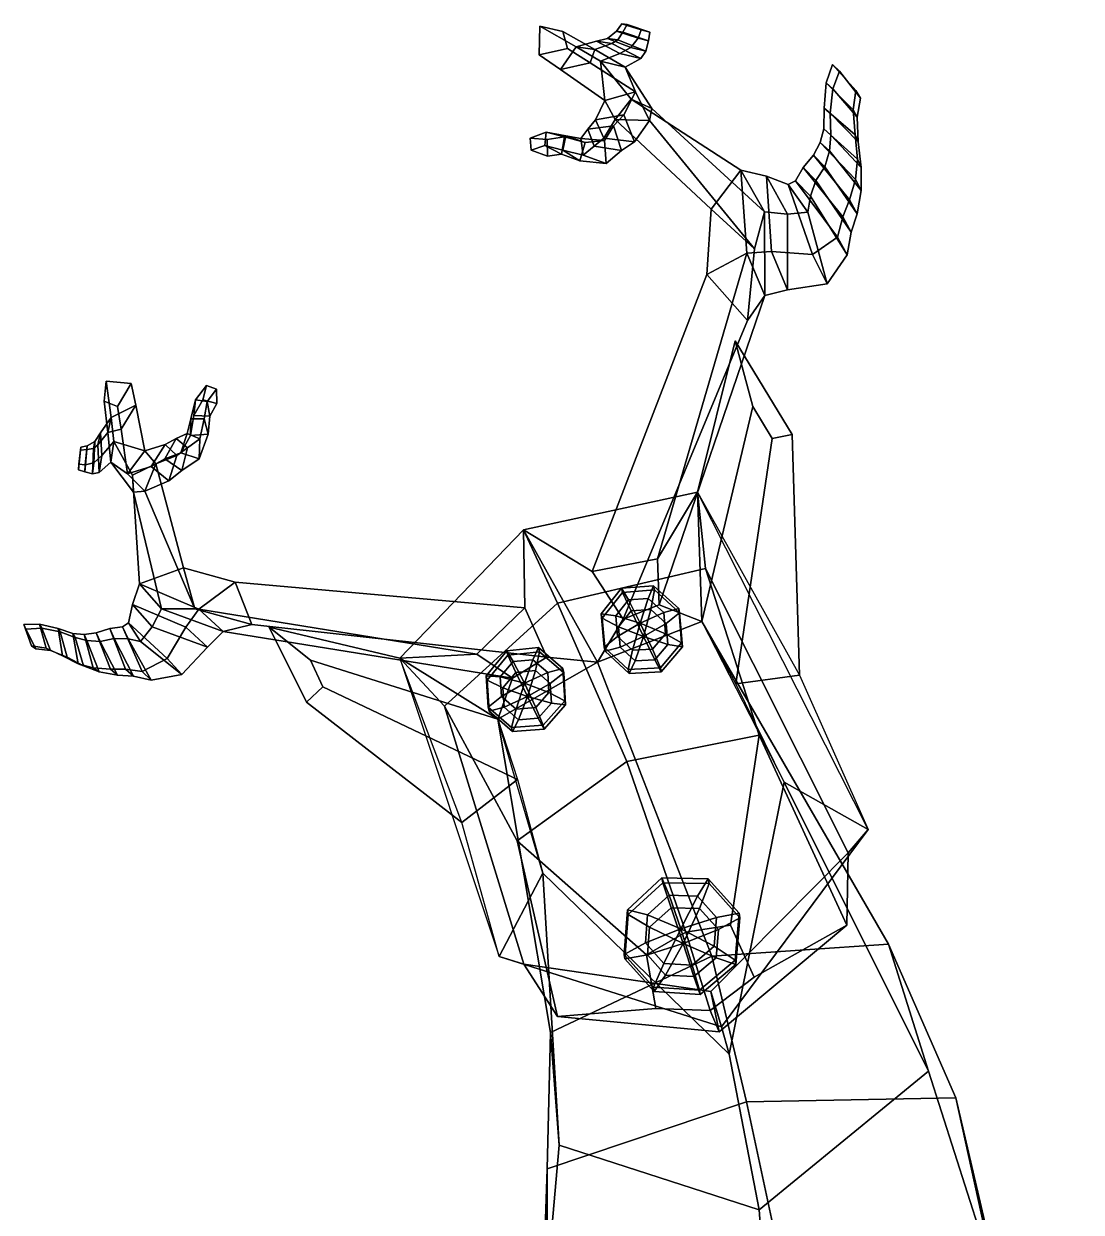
# Model space of a CAD drawing. Extents: x -138 to 84, y -151 to 365.
# Drawn here: x -138.1 to 55.4, y 147.5 to 365 of the extents above; entities that cross this region are included whole.
import ezdxf

# ---------------------------------------------------------------- set-up
doc = ezdxf.new("R2010")
doc.units = 0

msp = doc.modelspace()

# ---------------------------------------------------------------- linework, layer by layer
for points in [[(-43.677269, 364.53476, 189.921265), (-39.453079, 363.567535, 188.595947), (-38.630619, 360.45636, 187.832153), (-43.799561, 359.283447, 189.392532)], [(-37.032749, 360.757965, 192.90889), (-43.677269, 364.53476, 189.921265), (-43.799561, 359.283447, 189.392532), (-39.892303, 356.62616, 191.120209)], [(-37.032749, 360.757965, 192.90889), (-33.609512, 360.261108, 190.594543), (-39.453079, 363.567535, 188.595947), (-43.677269, 364.53476, 189.921265)], [(-33.609512, 360.261108, 190.594543), (-34.454929, 357.855835, 189.098114), (-38.630619, 360.45636, 187.832153), (-39.453079, 363.567535, 188.595947)], [(-27.007647, 360.636414, 189.600494), (-25.715635, 362.37146, 185.291763), (-29.657202, 363.637939, 185.548065), (-31.27627, 362.284515, 189.201965)], [(-31.27627, 362.284515, 189.201965), (-29.657202, 363.637939, 185.548065), (-28.486736, 363.463745, 182.960495), (-29.41518, 362.051666, 186.571991)], [(-25.715635, 362.37146, 185.291763), (-25.121349, 363.880951, 181.447525), (-28.678509, 364.990082, 181.798996), (-29.657202, 363.637939, 185.548065)], [(-29.657202, 363.637939, 185.548065), (-28.678509, 364.990082, 181.798996), (-27.722713, 364.83194, 179.437637), (-28.486736, 363.463745, 182.960495)], [(-29.41518, 362.051666, 186.571991), (-28.486736, 363.463745, 182.960495), (-23.817472, 361.857544, 182.273209), (-24.27651, 359.978912, 186.618103)], [(-23.522728, 363.424438, 178.677521), (-27.722713, 364.83194, 179.437637), (-28.678509, 364.990082, 181.798996), (-25.121349, 363.880951, 181.447525)], [(-28.486736, 363.463745, 182.960495), (-27.722713, 364.83194, 179.437637), (-23.522728, 363.424438, 178.677521), (-23.817472, 361.857544, 182.273209)], [(-23.817472, 361.857544, 182.273209), (-23.522728, 363.424438, 178.677521), (-25.121349, 363.880951, 181.447525), (-25.715635, 362.37146, 185.291763)], [(-32.593262, 358.161011, 194.921829), (-29.042974, 359.561768, 192.013519), (-33.332592, 361.776794, 190.579834), (-37.032749, 360.757965, 192.90889)], [(-37.032749, 360.757965, 192.90889), (-33.332592, 361.776794, 190.579834), (-30.50621, 361.382751, 188.209732), (-33.609512, 360.261108, 190.594543)], [(-33.609512, 360.261108, 190.594543), (-30.50621, 361.382751, 188.209732), (-25.210541, 358.617279, 189.463516), (-28.060537, 357.022278, 192.509476)], [(-29.042974, 359.561768, 192.013519), (-27.007647, 360.636414, 189.600494), (-31.27627, 362.284515, 189.201965), (-33.332592, 361.776794, 190.579834)], [(-33.332592, 361.776794, 190.579834), (-31.27627, 362.284515, 189.201965), (-29.41518, 362.051666, 186.571991), (-30.50621, 361.382751, 188.209732)], [(-30.50621, 361.382751, 188.209732), (-29.41518, 362.051666, 186.571991), (-24.27651, 359.978912, 186.618103), (-25.210541, 358.617279, 189.463516)], [(-24.27651, 359.978912, 186.618103), (-23.817472, 361.857544, 182.273209), (-25.715635, 362.37146, 185.291763), (-27.007647, 360.636414, 189.600494)], [(-39.892303, 356.62616, 191.120209), (-43.799561, 359.283447, 189.392532), (-38.630619, 360.45636, 187.832153), (-34.454929, 357.855835, 189.098114)], [(-31.796001, 350.94754, 194.749527), (-32.593262, 358.161011, 194.921829), (-37.032749, 360.757965, 192.90889), (-39.892303, 356.62616, 191.120209)], [(-26.170574, 352.517639, 191.64238), (-34.454929, 357.855835, 189.098114), (-33.609512, 360.261108, 190.594543), (-28.060537, 357.022278, 192.509476)], [(-28.060537, 357.022278, 192.509476), (-25.210541, 358.617279, 189.463516), (-29.042974, 359.561768, 192.013519), (-32.593262, 358.161011, 194.921829)], [(-25.210541, 358.617279, 189.463516), (-24.27651, 359.978912, 186.618103), (-27.007647, 360.636414, 189.600494), (-29.042974, 359.561768, 192.013519)], [(-31.796001, 350.94754, 194.749527), (-39.892303, 356.62616, 191.120209), (-34.454929, 357.855835, 189.098114), (-26.170574, 352.517639, 191.64238)], [(-26.944538, 351.211517, 197.857147), (-32.593262, 358.161011, 194.921829), (-31.796001, 350.94754, 194.749527), (-29.868637, 347.463989, 196.347855)], [(-26.944538, 351.211517, 197.857147), (-23.196575, 349.489136, 194.466141), (-28.060537, 357.022278, 192.509476), (-32.593262, 358.161011, 194.921829)], [(-23.196575, 349.489136, 194.466141), (-23.58601, 347.2677, 192.859955), (-26.170574, 352.517639, 191.64238), (-28.060537, 357.022278, 192.509476)], [(13.63727, 349.261871, 183.575134), (14.152627, 352.757721, 181.038635), (9.903421, 357.517883, 181.705109), (8.72411, 354.163239, 184.634018)], [(8.72411, 354.163239, 184.634018), (9.903421, 357.517883, 181.705109), (11.147915, 356.334412, 179.142822), (9.931329, 353.06601, 181.72139)], [(14.152627, 352.757721, 181.038635), (14.979355, 351.342987, 178.173157), (11.147915, 356.334412, 179.142822), (9.903421, 357.517883, 181.705109)], [(9.931329, 353.06601, 181.72139), (11.147915, 356.334412, 179.142822), (14.979355, 351.342987, 178.173157), (14.381362, 347.873108, 180.347198)], [(-26.170574, 352.517639, 191.64238), (-28.281334, 348.343292, 189.858429), (-33.469845, 347.376556, 192.716888), (-31.796001, 350.94754, 194.749527)], [(-23.58601, 347.2677, 192.859955), (-26.381578, 343.404633, 190.72403), (-28.281334, 348.343292, 189.858429), (-26.170574, 352.517639, 191.64238)], [(14.00182, 344.66803, 186.474106), (13.63727, 349.261871, 183.575134), (8.72411, 354.163239, 184.634018), (8.374343, 349.557159, 188.083694)], [(8.374343, 349.557159, 188.083694), (8.72411, 354.163239, 184.634018), (9.931329, 353.06601, 181.72139), (9.456735, 348.608246, 184.776703)], [(9.456735, 348.608246, 184.776703), (9.931329, 353.06601, 181.72139), (14.381362, 347.873108, 180.347198), (14.576916, 343.349915, 182.844925)], [(14.381362, 347.873108, 180.347198), (14.979355, 351.342987, 178.173157), (14.152627, 352.757721, 181.038635), (13.63727, 349.261871, 183.575134)], [(-31.796001, 350.94754, 194.749527), (-33.469845, 347.376556, 192.716888), (-31.996048, 344.023712, 193.989609), (-29.868637, 347.463989, 196.347855)], [(-6.879962, 338.184784, 205.777512), (-26.944538, 351.211517, 197.857147), (-29.868637, 347.463989, 196.347855), (-12.352049, 331.039856, 206.576874)], [(-2.593577, 330.566528, 201.153824), (-23.196575, 349.489136, 194.466141), (-26.944538, 351.211517, 197.857147), (-6.879962, 338.184784, 205.777512)], [(-28.281334, 348.343292, 189.858429), (-30.205822, 346.31958, 188.742981), (-34.926231, 345.705536, 191.360703), (-33.469845, 347.376556, 192.716888)], [(-26.381578, 343.404633, 190.72403), (-28.759731, 341.784027, 189.382355), (-30.205822, 346.31958, 188.742981), (-28.281334, 348.343292, 189.858429)], [(-2.593577, 330.566528, 201.153824), (-4.413195, 323.810455, 200.051285), (-23.58601, 347.2677, 192.859955), (-23.196575, 349.489136, 194.466141)], [(14.463466, 340.18103, 189.281067), (14.00182, 344.66803, 186.474106), (8.374343, 349.557159, 188.083694), (8.315987, 345.744446, 190.946732)], [(8.315987, 345.744446, 190.946732), (8.374343, 349.557159, 188.083694), (9.456735, 348.608246, 184.776703), (9.562676, 344.62851, 187.292068)], [(9.562676, 344.62851, 187.292068), (9.456735, 348.608246, 184.776703), (14.576916, 343.349915, 182.844925), (15.139563, 338.663727, 185.263733)], [(14.576916, 343.349915, 182.844925), (14.381362, 347.873108, 180.347198), (13.63727, 349.261871, 183.575134), (14.00182, 344.66803, 186.474106)], [(-30.205822, 346.31958, 188.742981), (-31.858345, 343.621185, 187.532867), (-36.148232, 343.961151, 190.114944), (-34.926231, 345.705536, 191.360703)], [(-33.469845, 347.376556, 192.716888), (-34.926231, 345.705536, 191.360703), (-33.765942, 342.581482, 192.404495), (-31.996048, 344.023712, 193.989609)], [(-29.868637, 347.463989, 196.347855), (-31.996048, 344.023712, 193.989609), (-26.381578, 343.404633, 190.72403), (-23.58601, 347.2677, 192.859955)], [(-28.759731, 341.784027, 189.382355), (-31.550928, 339.413208, 187.622406), (-31.858345, 343.621185, 187.532867), (-30.205822, 346.31958, 188.742981)], [(-4.413195, 323.810455, 200.051285), (-12.352049, 331.039856, 206.576874), (-29.868637, 347.463989, 196.347855), (-23.58601, 347.2677, 192.859955)], [(-39.183434, 344.30423, 184.860016), (-42.352768, 343.780518, 183.470306), (-45.45248, 344.077606, 185.38707), (-42.512836, 345.120667, 187.182465)], [(-42.512836, 345.120667, 187.182465), (-45.45248, 344.077606, 185.38707), (-45.258987, 341.864716, 185.75116), (-42.736965, 342.680359, 187.389328)], [(-42.261597, 340.759216, 183.462143), (-45.258987, 341.864716, 185.75116), (-45.45248, 344.077606, 185.38707), (-42.352768, 343.780518, 183.470306)], [(-38.952446, 344.474304, 188.794479), (-42.512836, 345.120667, 187.182465), (-42.736965, 342.680359, 187.389328), (-39.494232, 341.837433, 188.918213)], [(-35.377445, 343.271729, 186.081161), (-39.183434, 344.30423, 184.860016), (-42.512836, 345.120667, 187.182465), (-38.952446, 344.474304, 188.794479)], [(-39.71352, 341.09259, 184.602386), (-42.261597, 340.759216, 183.462143), (-42.352768, 343.780518, 183.470306), (-39.183434, 344.30423, 184.860016)], [(-36.374714, 339.88147, 185.668045), (-39.71352, 341.09259, 184.602386), (-39.183434, 344.30423, 184.860016), (-35.377445, 343.271729, 186.081161)], [(-36.148232, 343.961151, 190.114944), (-38.952446, 344.474304, 188.794479), (-39.494232, 341.837433, 188.918213), (-35.756409, 340.913727, 190.690582)], [(-31.858345, 343.621185, 187.532867), (-35.377445, 343.271729, 186.081161), (-38.952446, 344.474304, 188.794479), (-36.148232, 343.961151, 190.114944)], [(-34.926231, 345.705536, 191.360703), (-36.148232, 343.961151, 190.114944), (-35.756409, 340.913727, 190.690582), (-33.765942, 342.581482, 192.404495)], [(-31.996048, 344.023712, 193.989609), (-33.765942, 342.581482, 192.404495), (-28.759731, 341.784027, 189.382355), (-26.381578, 343.404633, 190.72403)], [(14.103507, 336.463501, 191.952332), (14.463466, 340.18103, 189.281067), (8.315987, 345.744446, 190.946732), (7.645159, 343.282837, 193.22287)], [(7.645159, 343.282837, 193.22287), (8.315987, 345.744446, 190.946732), (9.562676, 344.62851, 187.292068), (9.306308, 341.710754, 189.267212)], [(9.306308, 341.710754, 189.267212), (9.562676, 344.62851, 187.292068), (15.139563, 338.663727, 185.263733), (15.114601, 334.495941, 187.561462)], [(15.139563, 338.663727, 185.263733), (14.576916, 343.349915, 182.844925), (14.00182, 344.66803, 186.474106), (14.463466, 340.18103, 189.281067)], [(-42.736965, 342.680359, 187.389328), (-45.258987, 341.864716, 185.75116), (-42.261597, 340.759216, 183.462143), (-39.71352, 341.09259, 184.602386)], [(-39.494232, 341.837433, 188.918213), (-42.736965, 342.680359, 187.389328), (-39.71352, 341.09259, 184.602386), (-36.374714, 339.88147, 185.668045)], [(-35.756409, 340.913727, 190.690582), (-39.494232, 341.837433, 188.918213), (-36.374714, 339.88147, 185.668045), (-31.550928, 339.413208, 187.622406)], [(-31.550928, 339.413208, 187.622406), (-36.374714, 339.88147, 185.668045), (-35.377445, 343.271729, 186.081161), (-31.858345, 343.621185, 187.532867)], [(-33.765942, 342.581482, 192.404495), (-35.756409, 340.913727, 190.690582), (-31.550928, 339.413208, 187.622406), (-28.759731, 341.784027, 189.382355)], [(13.002734, 332.743469, 194.961746), (14.103507, 336.463501, 191.952332), (7.645159, 343.282837, 193.22287), (6.388186, 340.919769, 195.721893)], [(6.388186, 340.919769, 195.721893), (7.645159, 343.282837, 193.22287), (9.306308, 341.710754, 189.267212), (8.49929, 338.786713, 191.477188)], [(8.49929, 338.786713, 191.477188), (9.306308, 341.710754, 189.267212), (15.114601, 334.495941, 187.561462), (14.381158, 330.225525, 190.19603)], [(11.77387, 329.639893, 197.641434), (13.002734, 332.743469, 194.961746), (6.388186, 340.919769, 195.721893), (4.484899, 338.664337, 198.464783)], [(4.484899, 338.664337, 198.464783), (6.388186, 340.919769, 195.721893), (8.49929, 338.786713, 191.477188), (6.812714, 336.316162, 193.754868)], [(15.114601, 334.495941, 187.561462), (15.139563, 338.663727, 185.263733), (14.463466, 340.18103, 189.281067), (14.103507, 336.463501, 191.952332)], [(-5.801746, 322.980316, 209.915146), (-6.879962, 338.184784, 205.777512), (-12.352049, 331.039856, 206.576874), (-13.134386, 319.086121, 210.013779)], [(-5.801746, 322.980316, 209.915146), (-1.314071, 323.330109, 207.710236), (-2.222275, 337.09314, 203.97052), (-6.879962, 338.184784, 205.777512)], [(-6.879962, 338.184784, 205.777512), (-2.222275, 337.09314, 203.97052), (1.617535, 330.13382, 199.81601), (-2.593577, 330.566528, 201.153824)], [(10.80043, 325.961365, 200.615906), (11.77387, 329.639893, 197.641434), (4.484899, 338.664337, 198.464783), (3.119257, 336.25, 201.152145)], [(3.119257, 336.25, 201.152145), (4.484899, 338.664337, 198.464783), (6.812714, 336.316162, 193.754868), (5.821552, 333.428833, 196.021606)], [(6.812714, 336.316162, 193.754868), (8.49929, 338.786713, 191.477188), (14.381158, 330.225525, 190.19603), (13.281681, 326.856384, 192.354401)], [(-1.314071, 323.330109, 207.710236), (6.225173, 322.731934, 204.845932), (1.749665, 335.563843, 202.753738), (-2.222275, 337.09314, 203.97052)], [(-2.222275, 337.09314, 203.97052), (1.749665, 335.563843, 202.753738), (5.374367, 330.480164, 198.105896), (1.617535, 330.13382, 199.81601)], [(6.225173, 322.731934, 204.845932), (10.80043, 325.961365, 200.615906), (3.119257, 336.25, 201.152145), (1.749665, 335.563843, 202.753738)], [(1.749665, 335.563843, 202.753738), (3.119257, 336.25, 201.152145), (5.821552, 333.428833, 196.021606), (5.374367, 330.480164, 198.105896)], [(5.821552, 333.428833, 196.021606), (6.812714, 336.316162, 193.754868), (13.281681, 326.856384, 192.354401), (12.583162, 322.68158, 194.824356)], [(14.381158, 330.225525, 190.19603), (15.114601, 334.495941, 187.561462), (14.103507, 336.463501, 191.952332), (13.002734, 332.743469, 194.961746)], [(5.374367, 330.480164, 198.105896), (5.821552, 333.428833, 196.021606), (12.583162, 322.68158, 194.824356), (8.90553, 317.406342, 199.279968)], [(-13.134386, 319.086121, 210.013779), (-12.352049, 331.039856, 206.576874), (-4.413195, 323.810455, 200.051285), (-5.665462, 310.66571, 202.209747)], [(13.281681, 326.856384, 192.354401), (14.381158, 330.225525, 190.19603), (13.002734, 332.743469, 194.961746), (11.77387, 329.639893, 197.641434)], [(-2.515645, 315.253662, 204.02623), (-5.665462, 310.66571, 202.209747), (-4.413195, 323.810455, 200.051285), (-2.593577, 330.566528, 201.153824)], [(-2.593577, 330.566528, 201.153824), (1.617535, 330.13382, 199.81601), (1.651019, 316.275085, 202.408569), (-2.515645, 315.253662, 204.02623)], [(1.617535, 330.13382, 199.81601), (5.374367, 330.480164, 198.105896), (8.90553, 317.406342, 199.279968), (1.651019, 316.275085, 202.408569)], [(12.583162, 322.68158, 194.824356), (13.281681, 326.856384, 192.354401), (11.77387, 329.639893, 197.641434), (10.80043, 325.961365, 200.615906)], [(8.90553, 317.406342, 199.279968), (12.583162, 322.68158, 194.824356), (10.80043, 325.961365, 200.615906), (6.225173, 322.731934, 204.845932)], [(-34.116066, 264.76239, 218.683929), (-22.178825, 267.054382, 218.523697), (-5.801746, 322.980316, 209.915146), (-13.134386, 319.086121, 210.013779)], [(-22.178825, 267.054382, 218.523697), (-21.842419, 258.664276, 209.890015), (-2.515645, 315.253662, 204.02623), (-5.801746, 322.980316, 209.915146)], [(-2.515645, 315.253662, 204.02623), (1.651019, 316.275085, 202.408569), (-1.314071, 323.330109, 207.710236), (-5.801746, 322.980316, 209.915146)], [(1.651019, 316.275085, 202.408569), (8.90553, 317.406342, 199.279968), (6.225173, 322.731934, 204.845932), (-1.314071, 323.330109, 207.710236)], [(-34.116066, 264.76239, 218.683929), (-13.134386, 319.086121, 210.013779), (-5.665462, 310.66571, 202.209747), (-28.440056, 256.021576, 206.80426)], [(-21.842419, 258.664276, 209.890015), (-28.440056, 256.021576, 206.80426), (-5.665462, 310.66571, 202.209747), (-2.515645, 315.253662, 204.02623)], [(-4.692353, 294.936401, 209.122589), (-14.047256, 255.572922, 206.80957), (-14.841399, 279.275391, 229.782669), (-7.926212, 306.977966, 216.238525)], [(2.481241, 289.811829, 213.087158), (-7.926212, 306.977966, 216.238525), (-14.841399, 279.275391, 229.782669), (3.817433, 245.749481, 224.534546)], [(-7.926212, 306.977966, 216.238525), (2.481241, 289.811829, 213.087158), (-1.15067, 289.069305, 208.084213), (-4.692353, 294.936401, 209.122589)], [(-123.009964, 299.554413, 182.355652), (-118.481079, 299.15567, 182.498764), (-120.991753, 294.907867, 180.39447), (-123.393089, 295.886139, 180.825928)], [(-122.154457, 292.928864, 185.203918), (-123.009964, 299.554413, 182.355652), (-123.393089, 295.886139, 180.825928), (-122.717339, 290.163757, 182.723541)], [(-122.154457, 292.928864, 185.203918), (-117.618195, 295.154816, 184.184525), (-118.481079, 299.15567, 182.498764), (-123.009964, 299.554413, 182.355652)], [(-117.618195, 295.154816, 184.184525), (-120.322594, 290.78067, 181.614014), (-120.991753, 294.907867, 180.39447), (-118.481079, 299.15567, 182.498764)], [(-107.007851, 293.27121, 179.355576), (-106.704674, 296.134735, 181.830841), (-104.665756, 298.764038, 180.424057), (-105.32782, 296.131989, 178.304916)], [(-106.704674, 296.134735, 181.830841), (-104.570969, 295.860107, 182.310272), (-102.868431, 298.130737, 180.995819), (-104.665756, 298.764038, 180.424057)], [(-102.795677, 295.458618, 178.600067), (-105.32782, 296.131989, 178.304916), (-104.665756, 298.764038, 180.424057), (-102.868431, 298.130737, 180.995819)], [(-104.570969, 295.860107, 182.310272), (-104.090637, 293.14505, 179.478439), (-102.795677, 295.458618, 178.600067), (-102.868431, 298.130737, 180.995819)], [(-122.717339, 290.163757, 182.723541), (-123.393089, 295.886139, 180.825928), (-120.991753, 294.907867, 180.39447), (-120.322594, 290.78067, 181.614014)], [(-107.637299, 289.598511, 180.359421), (-107.539154, 292.684784, 183.190475), (-106.704674, 296.134735, 181.830841), (-107.007851, 293.27121, 179.355576)], [(-107.539154, 292.684784, 183.190475), (-105.134163, 292.655548, 183.633652), (-104.570969, 295.860107, 182.310272), (-106.704674, 296.134735, 181.830841)], [(-104.090637, 293.14505, 179.478439), (-107.007851, 293.27121, 179.355576), (-105.32782, 296.131989, 178.304916), (-102.795677, 295.458618, 178.600067)], [(-105.134163, 292.655548, 183.633652), (-104.401749, 289.845215, 180.381439), (-104.090637, 293.14505, 179.478439), (-104.570969, 295.860107, 182.310272)], [(-115.971535, 286.8461, 187.759811), (-117.618195, 295.154816, 184.184525), (-122.154457, 292.928864, 185.203918), (-121.651779, 288.508942, 187.141693)], [(-115.971535, 286.8461, 187.759811), (-119.14061, 282.589935, 184.102448), (-120.322594, 290.78067, 181.614014), (-117.618195, 295.154816, 184.184525)], [(-1.15067, 289.069305, 208.084213), (-7.798666, 244.166031, 205.169525), (-14.047256, 255.572922, 206.80957), (-4.692353, 294.936401, 209.122589)], [(-122.154457, 292.928864, 185.203918), (-122.717339, 290.163757, 182.723541), (-124.54541, 287.897217, 180.007645), (-124.064148, 290.099945, 182.500809)], [(-121.651779, 288.508942, 187.141693), (-122.154457, 292.928864, 185.203918), (-124.064148, 290.099945, 182.500809), (-123.846642, 285.961365, 183.846893)], [(-109.374046, 286.443542, 181.476074), (-108.23056, 289.980072, 184.317474), (-107.539154, 292.684784, 183.190475), (-107.637299, 289.598511, 180.359421)], [(-108.23056, 289.980072, 184.317474), (-105.877876, 288.996674, 185.172287), (-105.134163, 292.655548, 183.633652), (-107.539154, 292.684784, 183.190475)], [(-104.401749, 289.845215, 180.381439), (-107.637299, 289.598511, 180.359421), (-107.007851, 293.27121, 179.355576), (-104.090637, 293.14505, 179.478439)], [(-105.877876, 288.996674, 185.172287), (-106.030533, 285.339539, 181.976669), (-104.401749, 289.845215, 180.381439), (-105.134163, 292.655548, 183.633652)], [(-124.064148, 290.099945, 182.500809), (-124.54541, 287.897217, 180.007645), (-125.3619, 287.234344, 178.237183), (-125.089005, 288.544525, 180.927841)], [(-123.846642, 285.961365, 183.846893), (-124.064148, 290.099945, 182.500809), (-125.089005, 288.544525, 180.927841), (-125.288292, 284.636078, 181.197449)], [(-122.717339, 290.163757, 182.723541), (-122.162941, 284.738617, 184.565582), (-124.302765, 282.868866, 181.175278), (-124.54541, 287.897217, 180.007645)], [(-119.14061, 282.589935, 184.102448), (-122.162941, 284.738617, 184.565582), (-122.717339, 290.163757, 182.723541), (-120.322594, 290.78067, 181.614014)], [(-112.320381, 285.374207, 182.250641), (-110.228745, 289.089722, 185.258362), (-108.23056, 289.980072, 184.317474), (-109.374046, 286.443542, 181.476074)], [(-110.228745, 289.089722, 185.258362), (-108.145317, 287.396362, 186.527618), (-105.877876, 288.996674, 185.172287), (-108.23056, 289.980072, 184.317474)], [(-106.030533, 285.339539, 181.976669), (-109.374046, 286.443542, 181.476074), (-107.637299, 289.598511, 180.359421), (-104.401749, 289.845215, 180.381439)], [(2.481241, 289.811829, 213.087158), (3.817433, 245.749481, 224.534546), (-7.798666, 244.166031, 205.169525), (-1.15067, 289.069305, 208.084213)], [(-128.078415, 283.325623, 169.896011), (-128.044037, 284.398224, 172.670151), (-127.685585, 287.516479, 173.141098), (-127.729805, 286.97052, 170.77597)], [(-126.869133, 284.26062, 176.666443), (-126.501846, 287.747375, 177.056091), (-127.685585, 287.516479, 173.141098), (-128.044037, 284.398224, 172.670151)], [(-126.501846, 287.747375, 177.056091), (-126.589554, 287.039276, 174.454102), (-127.729805, 286.97052, 170.77597), (-127.685585, 287.516479, 173.141098)], [(-125.3619, 287.234344, 178.237183), (-125.558487, 282.586487, 178.152954), (-126.949707, 282.951508, 173.632584), (-126.589554, 287.039276, 174.454102)], [(-125.288292, 284.636078, 181.197449), (-125.089005, 288.544525, 180.927841), (-126.501846, 287.747375, 177.056091), (-126.869133, 284.26062, 176.666443)], [(-125.089005, 288.544525, 180.927841), (-125.3619, 287.234344, 178.237183), (-126.589554, 287.039276, 174.454102), (-126.501846, 287.747375, 177.056091)], [(-124.54541, 287.897217, 180.007645), (-124.302765, 282.868866, 181.175278), (-125.558487, 282.586487, 178.152954), (-125.3619, 287.234344, 178.237183)], [(-122.162941, 284.738617, 184.565582), (-121.651779, 288.508942, 187.141693), (-123.846642, 285.961365, 183.846893), (-124.302765, 282.868866, 181.175278)], [(-118.220619, 282.347534, 190.41127), (-121.651779, 288.508942, 187.141693), (-122.162941, 284.738617, 184.565582), (-118.045586, 279.26889, 187.002838)], [(-118.220619, 282.347534, 190.41127), (-113.939621, 284.446686, 189.574203), (-115.971535, 286.8461, 187.759811), (-121.651779, 288.508942, 187.141693)], [(-119.14061, 282.589935, 184.102448), (-115.971535, 286.8461, 187.759811), (-112.25444, 287.957428, 186.294235), (-114.800354, 283.940399, 182.979462)], [(-115.971535, 286.8461, 187.759811), (-113.939621, 284.446686, 189.574203), (-110.127998, 285.952454, 187.795532), (-112.25444, 287.957428, 186.294235)], [(-114.800354, 283.940399, 182.979462), (-112.25444, 287.957428, 186.294235), (-110.228745, 289.089722, 185.258362), (-112.320381, 285.374207, 182.250641)], [(-112.25444, 287.957428, 186.294235), (-110.127998, 285.952454, 187.795532), (-108.145317, 287.396362, 186.527618), (-110.228745, 289.089722, 185.258362)], [(-110.127998, 285.952454, 187.795532), (-111.58461, 281.344116, 184.225143), (-109.214531, 283.219147, 183.253082), (-108.145317, 287.396362, 186.527618)], [(-108.145317, 287.396362, 186.527618), (-109.214531, 283.219147, 183.253082), (-106.030533, 285.339539, 181.976669), (-105.877876, 288.996674, 185.172287)], [(-126.589554, 287.039276, 174.454102), (-126.949707, 282.951508, 173.632584), (-128.078415, 283.325623, 169.896011), (-127.729805, 286.97052, 170.77597)], [(-124.302765, 282.868866, 181.175278), (-123.846642, 285.961365, 183.846893), (-125.288292, 284.636078, 181.197449), (-125.558487, 282.586487, 178.152954)], [(-113.939621, 284.446686, 189.574203), (-115.987137, 279.41449, 185.701538), (-111.58461, 281.344116, 184.225143), (-110.127998, 285.952454, 187.795532)], [(-111.58461, 281.344116, 184.225143), (-114.800354, 283.940399, 182.979462), (-112.320381, 285.374207, 182.250641), (-109.214531, 283.219147, 183.253082)], [(-109.214531, 283.219147, 183.253082), (-112.320381, 285.374207, 182.250641), (-109.374046, 286.443542, 181.476074), (-106.030533, 285.339539, 181.976669)], [(-126.949707, 282.951508, 173.632584), (-126.869133, 284.26062, 176.666443), (-128.044037, 284.398224, 172.670151), (-128.078415, 283.325623, 169.896011)], [(-125.558487, 282.586487, 178.152954), (-125.288292, 284.636078, 181.197449), (-126.869133, 284.26062, 176.666443), (-126.949707, 282.951508, 173.632584)], [(-118.045586, 279.26889, 187.002838), (-122.162941, 284.738617, 184.565582), (-119.14061, 282.589935, 184.102448), (-115.987137, 279.41449, 185.701538)], [(-115.987137, 279.41449, 185.701538), (-119.14061, 282.589935, 184.102448), (-114.800354, 283.940399, 182.979462), (-111.58461, 281.344116, 184.225143)], [(-116.924934, 262.48111, 198.254578), (-108.891937, 265.40152, 200.124344), (-113.939621, 284.446686, 189.574203), (-118.220619, 282.347534, 190.41127)], [(-106.818726, 257.88623, 193.890488), (-115.987137, 279.41449, 185.701538), (-113.939621, 284.446686, 189.574203), (-108.891937, 265.40152, 200.124344)], [(-112.910095, 257.926147, 194.22142), (-116.924934, 262.48111, 198.254578), (-118.220619, 282.347534, 190.41127), (-118.045586, 279.26889, 187.002838)], [(-112.910095, 257.926147, 194.22142), (-118.045586, 279.26889, 187.002838), (-115.987137, 279.41449, 185.701538), (-106.818726, 257.88623, 193.890488)], [(-22.178825, 267.054382, 218.523697), (-34.116066, 264.76239, 218.683929), (-46.644699, 272.361603, 230.165192), (-14.841399, 279.275391, 229.782669)], [(-14.841399, 279.275391, 229.782669), (-46.644699, 272.361603, 230.165192), (-40.428883, 258.910461, 251.536072), (-13.343369, 265.283356, 251.465546)], [(-21.842419, 258.664276, 209.890015), (-22.178825, 267.054382, 218.523697), (-14.841399, 279.275391, 229.782669), (-14.047256, 255.572922, 206.80957)], [(-14.841399, 279.275391, 229.782669), (-13.343369, 265.283356, 251.465546), (12.761751, 213.258102, 244.191986), (16.412306, 217.487885, 221.016708)], [(-55.186428, 249.590515, 217.166748), (-69.329529, 248.868149, 227.297501), (-46.644699, 272.361603, 230.165192), (-46.427155, 258.098053, 218.154755)], [(-69.329529, 248.868149, 227.297501), (-61.126526, 240.083557, 249.513519), (-40.428883, 258.910461, 251.536072), (-46.644699, 272.361603, 230.165192)], [(-28.440056, 256.021576, 206.80426), (-33.105865, 248.130142, 198.675064), (-46.644699, 272.361603, 230.165192), (-34.116066, 264.76239, 218.683929)], [(-42.408726, 249.026489, 206.288498), (-46.427155, 258.098053, 218.154755), (-46.644699, 272.361603, 230.165192), (-33.105865, 248.130142, 198.675064)], [(-106.067101, 257.854736, 203.778275), (-99.441978, 262.801819, 204.690308), (-108.891937, 265.40152, 200.124344), (-116.924934, 262.48111, 198.254578)], [(-99.441978, 262.801819, 204.690308), (-96.37957, 255.0448, 197.242783), (-106.818726, 257.88623, 193.890488), (-108.891937, 265.40152, 200.124344)], [(-40.428883, 258.910461, 251.536072), (-27.731638, 229.952408, 276.067261), (-3.547276, 234.789261, 275.869507), (-13.343369, 265.283356, 251.465546)], [(12.470236, 200.002853, 275.655365), (12.761751, 213.258102, 244.191986), (-13.343369, 265.283356, 251.465546), (-3.547276, 234.789261, 275.869507)], [(-106.067101, 257.854736, 203.778275), (-116.924934, 262.48111, 198.254578), (-118.198174, 258.704315, 196.306458), (-108.488083, 254.566803, 201.304108)], [(-116.924934, 262.48111, 198.254578), (-112.910095, 257.926147, 194.22142), (-114.636024, 254.620773, 192.700043), (-118.198174, 258.704315, 196.306458)], [(-106.067101, 257.854736, 203.778275), (-55.186428, 249.590515, 217.166748), (-46.427155, 258.098053, 218.154755), (-99.441978, 262.801819, 204.690308)], [(-46.427155, 258.098053, 218.154755), (-42.408726, 249.026489, 206.288498), (-96.37957, 255.0448, 197.242783), (-99.441978, 262.801819, 204.690308)], [(-32.262196, 256.199707, 264.065369), (-28.541645, 260.882904, 264.623322), (-28.733654, 261.667877, 259.809082), (-32.44907, 256.976105, 259.249481)], [(-29.787527, 256.645538, 255.10791), (-32.44907, 256.976105, 259.249481), (-28.733654, 261.667877, 259.809082), (-27.47654, 259.53595, 255.448715)], [(-22.669422, 261.355865, 264.472046), (-22.856293, 262.132233, 259.656189), (-28.733654, 261.667877, 259.809082), (-28.541645, 260.882904, 264.623322)], [(-23.842936, 259.795105, 255.352966), (-27.47654, 259.53595, 255.448715), (-28.733654, 261.667877, 259.809082), (-22.856293, 262.132233, 259.656189)], [(-23.365948, 257.783234, 267.965118), (-22.669422, 261.355865, 264.472046), (-28.541645, 260.882904, 264.623322), (-26.991354, 257.510101, 268.058228)], [(-18.268396, 257.956238, 258.877991), (-21.018753, 257.217407, 254.875946), (-23.842936, 259.795105, 255.352966), (-22.856293, 262.132233, 259.656189)], [(-20.561287, 255.239349, 267.494324), (-18.093662, 257.200684, 263.697754), (-22.669422, 261.355865, 264.472046), (-23.365948, 257.783234, 267.965118)], [(-18.093662, 257.200684, 263.697754), (-18.268396, 257.956238, 258.877991), (-22.856293, 262.132233, 259.656189), (-22.669422, 261.355865, 264.472046)], [(-40.428883, 258.910461, 251.536072), (-61.126526, 240.083557, 249.513519), (-47.854179, 215.458176, 274.621002), (-27.731638, 229.952408, 276.067261)], [(-29.310539, 254.633636, 267.720062), (-26.991354, 257.510101, 268.058228), (-28.541645, 260.882904, 264.623322), (-32.262196, 256.199707, 264.065369)], [(-25.294186, 255.266464, 253.220367), (-29.787527, 256.645538, 255.10791), (-27.47654, 259.53595, 255.448715)], [(-25.294186, 255.266464, 253.220367), (-27.47654, 259.53595, 255.448715), (-23.842936, 259.795105, 255.352966)], [(-21.018753, 257.217407, 254.875946), (-25.294186, 255.266464, 253.220367), (-23.842936, 259.795105, 255.352966)], [(-108.488083, 254.566803, 201.304108), (-118.198174, 258.704315, 196.306458), (-118.927414, 255.366867, 195.034668), (-111.862015, 248.785889, 198.111237)], [(-118.198174, 258.704315, 196.306458), (-114.636024, 254.620773, 192.700043), (-116.740417, 251.923874, 190.769455), (-118.927414, 255.366867, 195.034668)], [(-112.910095, 257.926147, 194.22142), (-101.604103, 253.732483, 198.467667), (-104.512909, 250.888809, 196.545029), (-114.636024, 254.620773, 192.700043)], [(-101.604103, 253.732483, 198.467667), (-112.910095, 257.926147, 194.22142), (-106.818726, 257.88623, 193.890488), (-96.37957, 255.0448, 197.242783)], [(-101.604103, 253.732483, 198.467667), (-106.067101, 257.854736, 203.778275), (-108.488083, 254.566803, 201.304108), (-104.512909, 250.888809, 196.545029)], [(-55.186428, 249.590515, 217.166748), (-106.067101, 257.854736, 203.778275), (-101.604103, 253.732483, 198.467667), (-48.682209, 245.23732, 208.901001)], [(-21.842419, 258.664276, 209.890015), (-14.047256, 255.572922, 206.80957), (-33.105865, 248.130142, 198.675064), (-28.440056, 256.021576, 206.80426)], [(-31.754515, 250.131592, 263.159973), (-32.262196, 256.199707, 264.065369), (-32.44907, 256.976105, 259.249481), (-31.929247, 250.887161, 258.340179)], [(-31.929247, 250.887161, 258.340179), (-32.44907, 256.976105, 259.249481), (-29.787527, 256.645538, 255.10791), (-29.461622, 252.848511, 254.543594)], [(-24.728725, 252.821396, 268.817566), (-26.991354, 257.510101, 268.058228), (-29.310539, 254.633636, 267.720062)], [(-24.728725, 252.821396, 268.817566), (-23.365948, 257.783234, 267.965118), (-26.991354, 257.510101, 268.058228)], [(-20.698235, 253.344238, 254.310608), (-25.294186, 255.266464, 253.220367), (-21.018753, 257.217407, 254.875946)], [(-24.728725, 252.821396, 268.817566), (-20.561287, 255.239349, 267.494324), (-23.365948, 257.783234, 267.965118)], [(-17.762379, 251.668106, 257.965942), (-20.698235, 253.344238, 254.310608), (-21.018753, 257.217407, 254.875946), (-18.268396, 257.956238, 258.877991)], [(-17.599403, 250.933655, 262.789429), (-18.093662, 257.200684, 263.697754), (-20.561287, 255.239349, 267.494324), (-20.259909, 251.400162, 266.93512)], [(-17.599403, 250.933655, 262.789429), (-17.762379, 251.668106, 257.965942), (-18.268396, 257.956238, 258.877991), (-18.093662, 257.200684, 263.697754)], [(-134.007797, 250.686005, 174.046173), (-135.218582, 255.122467, 174.790359), (-138.117218, 255.023911, 171.458633), (-136.687683, 251.130554, 171.131958)], [(-135.218582, 255.122467, 174.790359), (-134.842514, 254.359848, 171.993317), (-137.714218, 254.197617, 169.017822), (-138.117218, 255.023911, 171.458633)], [(-136.687683, 251.130554, 171.131958), (-138.117218, 255.023911, 171.458633), (-137.714218, 254.197617, 169.017822), (-135.929947, 250.608749, 168.437439)], [(-131.001846, 249.304794, 177.38356), (-131.822235, 254.292328, 178.723831), (-135.218582, 255.122467, 174.790359), (-134.007797, 250.686005, 174.046173)], [(-131.822235, 254.292328, 178.723831), (-131.481247, 253.672897, 175.524185), (-134.842514, 254.359848, 171.993317), (-135.218582, 255.122467, 174.790359)], [(-116.467926, 246.451355, 193.390167), (-120.035683, 254.591537, 193.308899), (-122.370476, 254.275055, 190.334503), (-119.502991, 246.842255, 190.049896)], [(-120.035683, 254.591537, 193.308899), (-119.036201, 252.428223, 188.3974), (-121.555984, 252.49118, 185.816757), (-122.370476, 254.275055, 190.334503)], [(-111.862015, 248.785889, 198.111237), (-118.927414, 255.366867, 195.034668), (-120.035683, 254.591537, 193.308899), (-116.467926, 246.451355, 193.390167)], [(-118.927414, 255.366867, 195.034668), (-116.740417, 251.923874, 190.769455), (-119.036201, 252.428223, 188.3974), (-120.035683, 254.591537, 193.308899)], [(-114.636024, 254.620773, 192.700043), (-104.512909, 250.888809, 196.545029), (-109.17215, 245.882446, 192.965164), (-116.740417, 251.923874, 190.769455)], [(-104.512909, 250.888809, 196.545029), (-108.488083, 254.566803, 201.304108), (-111.862015, 248.785889, 198.111237), (-109.17215, 245.882446, 192.965164)], [(-48.682209, 245.23732, 208.901001), (-101.604103, 253.732483, 198.467667), (-96.37957, 255.0448, 197.242783), (-42.408726, 249.026489, 206.288498)], [(-93.213882, 254.539886, 211.543686), (-85.623383, 248.482758, 205.223633), (-83.385345, 243.627136, 204.404663), (-86.367729, 240.79808, 209.124802)], [(-85.623383, 248.482758, 205.223633), (-93.213882, 254.539886, 211.543686), (-69.329529, 248.868149, 227.297501), (-51.346714, 237.704071, 205.546844)], [(-86.367729, 240.79808, 209.124802), (-57.982231, 218.779907, 222.792343), (-69.329529, 248.868149, 227.297501), (-93.213882, 254.539886, 211.543686)], [(20.117697, 196.508926, 163.887314), (-12.192731, 194.358765, 159.572784), (-33.105865, 248.130142, 198.675064), (-14.047256, 255.572922, 206.80957)], [(-29.004156, 250.870392, 267.161987), (-29.310539, 254.633636, 267.720062), (-32.262196, 256.199707, 264.065369), (-31.754515, 250.131592, 263.159973)], [(-29.461622, 252.848511, 254.543594), (-29.787527, 256.645538, 255.10791), (-25.294186, 255.266464, 253.220367)], [(-26.693146, 250.315628, 254.085403), (-29.461622, 252.848511, 254.543594), (-25.294186, 255.266464, 253.220367)], [(-24.728725, 252.821396, 268.817566), (-29.310539, 254.633636, 267.720062), (-29.004156, 250.870392, 267.161987)], [(-23.064922, 250.498688, 253.988632), (-26.693146, 250.315628, 254.085403), (-25.294186, 255.266464, 253.220367)], [(-23.064922, 250.498688, 253.988632), (-25.294186, 255.266464, 253.220367), (-20.698235, 253.344238, 254.310608)], [(-20.259909, 251.400162, 266.93512), (-20.561287, 255.239349, 267.494324), (-24.728725, 252.821396, 268.817566)], [(20.117697, 196.508926, 163.887314), (-14.047256, 255.572922, 206.80957), (1.058593, 226.194122, 202.863388), (27.452393, 173.271896, 178.951355)], [(-134.842514, 254.359848, 171.993317), (-133.211761, 250.251801, 170.992126), (-135.929947, 250.608749, 168.437439), (-137.714218, 254.197617, 169.017822)], [(-131.481247, 253.672897, 175.524185), (-130.159409, 249.030228, 173.929932), (-133.211761, 250.251801, 170.992126), (-134.842514, 254.359848, 171.993317)], [(-128.135361, 247.826538, 180.601761), (-129.128235, 253.384521, 181.965164), (-131.822235, 254.292328, 178.723831), (-131.001846, 249.304794, 177.38356)], [(-129.128235, 253.384521, 181.965164), (-128.737671, 252.628967, 178.428879), (-131.481247, 253.672897, 175.524185), (-131.822235, 254.292328, 178.723831)], [(-128.737671, 252.628967, 178.428879), (-127.194542, 247.451248, 176.775696), (-130.159409, 249.030228, 173.929932), (-131.481247, 253.672897, 175.524185)], [(-125.394142, 247.092087, 183.637634), (-127.095627, 253.225388, 184.508682), (-129.128235, 253.384521, 181.965164), (-128.135361, 247.826538, 180.601761)], [(-127.095627, 253.225388, 184.508682), (-126.567108, 252.081924, 180.699356), (-128.737671, 252.628967, 178.428879), (-129.128235, 253.384521, 181.965164)], [(-126.567108, 252.081924, 180.699356), (-124.298149, 246.38121, 179.466522), (-127.194542, 247.451248, 176.775696), (-128.737671, 252.628967, 178.428879)], [(-122.271294, 246.850647, 187.037048), (-124.850563, 253.504379, 187.290237), (-127.095627, 253.225388, 184.508682), (-125.394142, 247.092087, 183.637634)], [(-124.850563, 253.504379, 187.290237), (-124.121407, 251.912872, 183.226364), (-126.567108, 252.081924, 180.699356), (-127.095627, 253.225388, 184.508682)], [(-119.502991, 246.842255, 190.049896), (-122.370476, 254.275055, 190.334503), (-124.850563, 253.504379, 187.290237), (-122.271294, 246.850647, 187.037048)], [(-122.370476, 254.275055, 190.334503), (-121.555984, 252.49118, 185.816757), (-124.121407, 251.912872, 183.226364), (-124.850563, 253.504379, 187.290237)], [(-121.555984, 252.49118, 185.816757), (-118.050682, 245.588211, 185.034561), (-120.964844, 245.742233, 182.524536), (-124.121407, 251.912872, 183.226364)], [(-119.036201, 252.428223, 188.3974), (-114.793976, 244.867874, 187.89946), (-118.050682, 245.588211, 185.034561), (-121.555984, 252.49118, 185.816757)], [(-116.740417, 251.923874, 190.769455), (-109.17215, 245.882446, 192.965164), (-114.793976, 244.867874, 187.89946), (-119.036201, 252.428223, 188.3974)], [(-27.486893, 246.828766, 257.611237), (-31.929247, 250.887161, 258.340179), (-29.461622, 252.848511, 254.543594), (-26.693146, 250.315628, 254.085403)], [(-26.254822, 248.371582, 266.70993), (-24.728725, 252.821396, 268.817566), (-29.004156, 250.870392, 267.161987)], [(-22.634418, 248.568787, 266.615692), (-24.728725, 252.821396, 268.817566), (-26.254822, 248.371582, 266.70993)], [(-22.634418, 248.568787, 266.615692), (-20.259909, 251.400162, 266.93512), (-24.728725, 252.821396, 268.817566)], [(-21.623331, 247.093964, 257.455566), (-23.064922, 250.498688, 253.988632), (-20.698235, 253.344238, 254.310608), (-17.762379, 251.668106, 257.965942)], [(-133.211761, 250.251801, 170.992126), (-134.007797, 250.686005, 174.046173), (-136.687683, 251.130554, 171.131958), (-135.929947, 250.608749, 168.437439)], [(-130.159409, 249.030228, 173.929932), (-131.001846, 249.304794, 177.38356), (-134.007797, 250.686005, 174.046173), (-133.211761, 250.251801, 170.992126)], [(-124.121407, 251.912872, 183.226364), (-120.964844, 245.742233, 182.524536), (-124.298149, 246.38121, 179.466522), (-126.567108, 252.081924, 180.699356)], [(-53.338383, 244.871277, 263.171844), (-49.555607, 249.412231, 263.705231), (-49.747616, 250.197205, 258.890991), (-53.525253, 245.647675, 258.355988)], [(-50.92041, 245.448837, 254.236771), (-53.525253, 245.647675, 258.355988), (-49.747616, 250.197205, 258.890991), (-48.571499, 248.25087, 254.562576)], [(-43.745609, 250.02739, 263.578522), (-43.93248, 250.803802, 258.762695), (-49.747616, 250.197205, 258.890991), (-49.555607, 249.412231, 263.705231)], [(-44.975815, 248.598389, 254.481842), (-48.571499, 248.25087, 254.562576), (-49.747616, 250.197205, 258.890991), (-43.93248, 250.803802, 258.762695)], [(-39.491596, 246.973846, 258.04248), (-42.241951, 246.235062, 254.040466), (-44.975815, 248.598389, 254.481842), (-43.93248, 250.803802, 258.762695)], [(-39.31686, 246.218292, 262.862274), (-39.491596, 246.973846, 258.04248), (-43.93248, 250.803802, 258.762695), (-43.745609, 250.02739, 263.578522)], [(-27.323915, 246.094254, 262.434753), (-31.754515, 250.131592, 263.159973), (-31.929247, 250.887161, 258.340179), (-27.486893, 246.828766, 257.611237)], [(-27.323915, 246.094254, 262.434753), (-26.254822, 248.371582, 266.70993), (-29.004156, 250.870392, 267.161987), (-31.754515, 250.131592, 263.159973)], [(-21.623331, 247.093964, 257.455566), (-27.486893, 246.828766, 257.611237), (-26.693146, 250.315628, 254.085403), (-23.064922, 250.498688, 253.988632)], [(-21.465113, 246.368256, 262.280609), (-17.599403, 250.933655, 262.789429), (-20.259909, 251.400162, 266.93512), (-22.634418, 248.568787, 266.615692)], [(-21.465113, 246.368256, 262.280609), (-21.623331, 247.093964, 257.455566), (-17.762379, 251.668106, 257.965942), (-17.599403, 250.933655, 262.789429)], [(-127.194542, 247.451248, 176.775696), (-128.135361, 247.826538, 180.601761), (-131.001846, 249.304794, 177.38356), (-130.159409, 249.030228, 173.929932)], [(-109.17215, 245.882446, 192.965164), (-111.862015, 248.785889, 198.111237), (-116.467926, 246.451355, 193.390167), (-114.793976, 244.867874, 187.89946)], [(-83.385345, 243.627136, 204.404663), (-85.623383, 248.482758, 205.223633), (-51.346714, 237.704071, 205.546844), (-47.797756, 226.638809, 204.032806)], [(-48.682209, 245.23732, 208.901001), (-51.346714, 237.704071, 205.546844), (-69.329529, 248.868149, 227.297501), (-55.186428, 249.590515, 217.166748)], [(-69.329529, 248.868149, 227.297501), (-51.12603, 194.26445, 219.826889), (-46.596458, 192.875809, 243.149139), (-61.126526, 240.083557, 249.513519)], [(-50.443417, 243.436951, 266.848907), (-48.086315, 246.225067, 267.172119), (-49.555607, 249.412231, 263.705231), (-53.338383, 244.871277, 263.171844)], [(-48.682209, 245.23732, 208.901001), (-42.408726, 249.026489, 206.288498), (-33.105865, 248.130142, 198.675064), (-51.346714, 237.704071, 205.546844)], [(-41.700405, 180.35231, 163.255249), (-51.346714, 237.704071, 205.546844), (-33.105865, 248.130142, 198.675064), (-12.192731, 194.358765, 159.572784)], [(-46.517384, 244.284073, 252.384872), (-50.92041, 245.448837, 254.236771), (-48.571499, 248.25087, 254.562576)], [(-44.498833, 246.586548, 267.093964), (-43.745609, 250.02739, 263.578522), (-49.555607, 249.412231, 263.705231), (-48.086315, 246.225067, 267.172119)], [(-46.517384, 244.284073, 252.384872), (-48.571499, 248.25087, 254.562576), (-44.975815, 248.598389, 254.481842)], [(-42.241951, 246.235062, 254.040466), (-46.517384, 244.284073, 252.384872), (-44.975815, 248.598389, 254.481842)], [(-41.784489, 244.256973, 266.658875), (-39.31686, 246.218292, 262.862274), (-43.745609, 250.02739, 263.578522), (-44.498833, 246.586548, 267.093964)], [(-21.465113, 246.368256, 262.280609), (-22.634418, 248.568787, 266.615692), (-26.254822, 248.371582, 266.70993), (-27.323915, 246.094254, 262.434753)], [(-124.298149, 246.38121, 179.466522), (-125.394142, 247.092087, 183.637634), (-128.135361, 247.826538, 180.601761), (-127.194542, 247.451248, 176.775696)], [(-120.964844, 245.742233, 182.524536), (-122.271294, 246.850647, 187.037048), (-125.394142, 247.092087, 183.637634), (-124.298149, 246.38121, 179.466522)], [(-118.050682, 245.588211, 185.034561), (-119.502991, 246.842255, 190.049896), (-122.271294, 246.850647, 187.037048), (-120.964844, 245.742233, 182.524536)], [(-114.793976, 244.867874, 187.89946), (-116.467926, 246.451355, 193.390167), (-119.502991, 246.842255, 190.049896), (-118.050682, 245.588211, 185.034561)], [(-45.951923, 241.83902, 267.982086), (-48.086315, 246.225067, 267.172119), (-50.443417, 243.436951, 266.848907)], [(-45.951923, 241.83902, 267.982086), (-44.498833, 246.586548, 267.093964), (-48.086315, 246.225067, 267.172119)], [(-42.009998, 242.577652, 253.510071), (-46.517384, 244.284073, 252.384872), (-42.241951, 246.235062, 254.040466)], [(-45.951923, 241.83902, 267.982086), (-41.784489, 244.256973, 266.658875), (-44.498833, 246.586548, 267.093964)], [(-39.128006, 241.035583, 257.186646), (-42.009998, 242.577652, 253.510071), (-42.241951, 246.235062, 254.040466), (-39.491596, 246.973846, 258.04248)], [(-38.965027, 240.301102, 262.010162), (-39.31686, 246.218292, 262.862274), (-41.784489, 244.256973, 266.658875), (-41.571674, 240.63356, 266.134613)], [(-38.965027, 240.301102, 262.010162), (-39.128006, 241.035583, 257.186646), (-39.491596, 246.973846, 258.04248), (-39.31686, 246.218292, 262.862274)], [(-21.465113, 246.368256, 262.280609), (-27.323915, 246.094254, 262.434753), (-27.486893, 246.828766, 257.611237), (-21.623331, 247.093964, 257.455566)], [(-52.977715, 239.149231, 262.324493), (-53.338383, 244.871277, 263.171844), (-53.525253, 245.647675, 258.355988), (-53.152447, 239.90477, 257.5047)], [(-53.152447, 239.90477, 257.5047), (-53.525253, 245.647675, 258.355988), (-50.92041, 245.448837, 254.236771), (-50.684822, 241.866119, 253.708084)], [(-50.227356, 239.888031, 266.326508), (-50.443417, 243.436951, 266.848907), (-53.338383, 244.871277, 263.171844), (-52.977715, 239.149231, 262.324493)], [(-50.684822, 241.866119, 253.708084), (-50.92041, 245.448837, 254.236771), (-46.517384, 244.284073, 252.384872)], [(-48.004913, 239.549042, 253.284866), (-50.684822, 241.866119, 253.708084), (-46.517384, 244.284073, 252.384872)], [(-44.412865, 239.821854, 253.202377), (-48.004913, 239.549042, 253.284866), (-46.517384, 244.284073, 252.384872)], [(-44.412865, 239.821854, 253.202377), (-46.517384, 244.284073, 252.384872), (-42.009998, 242.577652, 253.510071)], [(-41.571674, 240.63356, 266.134613), (-41.784489, 244.256973, 266.658875), (-45.951923, 241.83902, 267.982086)], [(3.817433, 245.749481, 224.534546), (16.412306, 217.487885, 221.016708), (1.058593, 226.194122, 202.863388), (-7.798666, 244.166031, 205.169525)], [(-86.367729, 240.79808, 209.124802), (-83.385345, 243.627136, 204.404663), (-47.797756, 226.638809, 204.032806), (-57.982231, 218.779907, 222.792343)], [(-48.85252, 236.196198, 256.83197), (-53.152447, 239.90477, 257.5047), (-50.684822, 241.866119, 253.708084), (-48.004913, 239.549042, 253.284866)], [(-45.951923, 241.83902, 267.982086), (-50.443417, 243.436951, 266.848907), (-50.227356, 239.888031, 266.326508)], [(-47.566589, 237.60495, 265.909424), (-45.951923, 241.83902, 267.982086), (-50.227356, 239.888031, 266.326508)], [(-43.982361, 237.891953, 265.829437), (-45.951923, 241.83902, 267.982086), (-47.566589, 237.60495, 265.909424)], [(-43.982361, 237.891953, 265.829437), (-41.571674, 240.63356, 266.134613), (-45.951923, 241.83902, 267.982086)], [(-43.0466, 236.607391, 256.699036), (-44.412865, 239.821854, 253.202377), (-42.009998, 242.577652, 253.510071), (-39.128006, 241.035583, 257.186646)], [(-40.441666, 183.276337, 274.866211), (-47.854179, 215.458176, 274.621002), (-61.126526, 240.083557, 249.513519), (-46.596458, 192.875809, 243.149139)], [(-48.689537, 235.461716, 261.655487), (-52.977715, 239.149231, 262.324493), (-53.152447, 239.90477, 257.5047), (-48.85252, 236.196198, 256.83197)], [(-48.689537, 235.461716, 261.655487), (-47.566589, 237.60495, 265.909424), (-50.227356, 239.888031, 266.326508), (-52.977715, 239.149231, 262.324493)], [(-43.0466, 236.607391, 256.699036), (-48.85252, 236.196198, 256.83197), (-48.004913, 239.549042, 253.284866), (-44.412865, 239.821854, 253.202377)], [(-42.888378, 235.881683, 261.524109), (-38.965027, 240.301102, 262.010162), (-41.571674, 240.63356, 266.134613), (-43.982361, 237.891953, 265.829437)], [(-42.888378, 235.881683, 261.524109), (-43.0466, 236.607391, 256.699036), (-39.128006, 241.035583, 257.186646), (-38.965027, 240.301102, 262.010162)], [(-41.700405, 180.35231, 163.255249), (-40.132809, 159.706161, 178.542725), (-43.106377, 209.546509, 201.930435), (-51.346714, 237.704071, 205.546844)], [(-42.888378, 235.881683, 261.524109), (-43.982361, 237.891953, 265.829437), (-47.566589, 237.60495, 265.909424), (-48.689537, 235.461716, 261.655487)], [(-42.888378, 235.881683, 261.524109), (-48.689537, 235.461716, 261.655487), (-48.85252, 236.196198, 256.83197), (-43.0466, 236.607391, 256.699036)], [(-8.770291, 199.996887, 315.005707), (-3.547276, 234.789261, 275.869507), (-27.731638, 229.952408, 276.067261), (-16.953756, 198.70546, 315.169678)], [(-4.473607, 190.46347, 314.085907), (12.470236, 200.002853, 275.655365), (-3.547276, 234.789261, 275.869507), (-8.770291, 199.996887, 315.005707)], [(-24.188889, 194.568115, 314.7211), (-16.953756, 198.70546, 315.169678), (-27.731638, 229.952408, 276.067261), (-47.854179, 215.458176, 274.621002)], [(-57.982231, 218.779907, 222.792343), (-47.797756, 226.638809, 204.032806), (-43.106377, 209.546509, 201.930435), (-51.12603, 194.26445, 219.826889)], [(-10.413029, 181.378006, 222.211487), (-9.033909, 176.395691, 206.299835), (1.058593, 226.194122, 202.863388), (16.412306, 217.487885, 221.016708)], [(27.452393, 173.271896, 178.951355), (1.058593, 226.194122, 202.863388), (-9.033909, 176.395691, 206.299835), (-3.560895, 147.895767, 198.217514)], [(-22.461578, 184.768036, 313.816772), (-24.188889, 194.568115, 314.7211), (-47.854179, 215.458176, 274.621002), (-40.441666, 183.276337, 274.866211)], [(16.412306, 217.487885, 221.016708), (12.761751, 213.258102, 244.191986), (-12.385709, 187.891586, 242.081161), (-10.413029, 181.378006, 222.211487)], [(-12.385709, 187.891586, 242.081161), (12.761751, 213.258102, 244.191986), (12.470236, 200.002853, 275.655365), (-10.893899, 180.497192, 274.515289)], [(-10.413029, 181.378006, 222.211487), (-51.12603, 194.26445, 219.826889), (-43.106377, 209.546509, 201.930435), (-9.033909, 176.395691, 206.299835)], [(-40.132809, 159.706161, 178.542725), (-3.560895, 147.895767, 198.217514), (-9.033909, 176.395691, 206.299835), (-43.106377, 209.546509, 201.930435)], [(-27.486952, 201.925919, 323.391724), (-21.181732, 207.731094, 323.923462), (-21.339571, 208.641647, 316.81601), (-27.636419, 202.816605, 316.281616)], [(-23.964045, 201.892471, 310.258942), (-27.636419, 202.816605, 316.281616), (-21.339571, 208.641647, 316.81601), (-20.044037, 205.466568, 310.579865)], [(-23.592451, 199.608917, 328.879883), (-19.659288, 203.150665, 329.196625), (-21.181732, 207.731094, 323.923462), (-27.486952, 201.925919, 323.391724)], [(-12.715456, 207.612381, 323.71701), (-12.864919, 208.503052, 316.606873), (-21.339571, 208.641647, 316.81601), (-21.181732, 207.731094, 323.923462)], [(-14.809132, 205.320786, 310.449829), (-20.044037, 205.466568, 310.579865), (-21.339571, 208.641647, 316.81601), (-12.864919, 208.503052, 316.606873)], [(-14.437538, 203.037247, 329.070801), (-12.715456, 207.612381, 323.71701), (-21.181732, 207.731094, 323.923462), (-19.659288, 203.150665, 329.196625)], [(-7.219123, 202.181305, 315.780518), (-11.34282, 201.42569, 309.946777), (-14.809132, 205.320786, 310.449829), (-12.864919, 208.503052, 316.606873)], [(-11.00208, 199.220657, 328.577637), (-7.088972, 201.33905, 322.896881), (-12.715456, 207.612381, 323.71701), (-14.437538, 203.037247, 329.070801)], [(-7.088972, 201.33905, 322.896881), (-7.219123, 202.181305, 315.780518), (-12.864919, 208.503052, 316.606873), (-12.715456, 207.612381, 323.71701)], [(-17.884949, 199.360809, 307.623901), (-23.964045, 201.892471, 310.258942), (-20.044037, 205.466568, 310.579865)], [(-17.884949, 199.360809, 307.623901), (-20.044037, 205.466568, 310.579865), (-14.809132, 205.320786, 310.449829)], [(-11.34282, 201.42569, 309.946777), (-17.884949, 199.360809, 307.623901), (-14.809132, 205.320786, 310.449829)], [(-28.129599, 193.814713, 322.496338), (-27.486952, 201.925919, 323.391724), (-27.636419, 202.816605, 316.281616), (-28.259748, 194.656967, 315.380005)], [(-28.259748, 194.656967, 315.380005), (-27.636419, 202.816605, 316.281616), (-23.964045, 201.892471, 310.258942), (-24.346642, 196.775375, 309.699188)], [(-17.463772, 196.635208, 330.652985), (-19.659288, 203.150665, 329.196625), (-23.592451, 199.608917, 328.879883)], [(-17.463772, 196.635208, 330.652985), (-14.437538, 203.037247, 329.070801), (-19.659288, 203.150665, 329.196625)], [(-17.463772, 196.635208, 330.652985), (-11.00208, 199.220657, 328.577637), (-14.437538, 203.037247, 329.070801)], [(-24.005901, 194.570343, 328.330109), (-23.592451, 199.608917, 328.879883), (-27.486952, 201.925919, 323.391724), (-28.129599, 193.814713, 322.496338)], [(-24.346642, 196.775375, 309.699188), (-23.964045, 201.892471, 310.258942), (-17.884949, 199.360809, 307.623901)], [(-11.750645, 196.146576, 309.390015), (-17.884949, 199.360809, 307.623901), (-11.34282, 201.42569, 309.946777)], [(-7.90743, 193.597824, 314.886383), (-11.750645, 196.146576, 309.390015), (-11.34282, 201.42569, 309.946777), (-7.219123, 202.181305, 315.780518)], [(-7.795301, 192.804535, 322.008453), (-7.088972, 201.33905, 322.896881), (-11.00208, 199.220657, 328.577637), (-11.439468, 194.020538, 328.030365)], [(-7.795301, 192.804535, 322.008453), (-7.90743, 193.597824, 314.886383), (-7.219123, 202.181305, 315.780518), (-7.088972, 201.33905, 322.896881)], [(-20.984188, 192.999313, 309.230164), (-24.346642, 196.775375, 309.699188), (-17.884949, 199.360809, 307.623901)], [(-12.534324, 184.374481, 313.975525), (-16.953756, 198.70546, 315.169678), (-24.188889, 194.568115, 314.7211), (-22.461578, 184.768036, 313.816772)], [(-17.463772, 196.635208, 330.652985), (-23.592451, 199.608917, 328.879883), (-24.005901, 194.570343, 328.330109)], [(-15.774472, 192.691422, 309.103088), (-20.984188, 192.999313, 309.230164), (-17.884949, 199.360809, 307.623901)], [(-15.774472, 192.691422, 309.103088), (-17.884949, 199.360809, 307.623901), (-11.750645, 196.146576, 309.390015)], [(-11.439468, 194.020538, 328.030365), (-11.00208, 199.220657, 328.577637), (-17.463772, 196.635208, 330.652985)], [(-12.534324, 184.374481, 313.975525), (-4.473607, 190.46347, 314.085907), (-8.770291, 199.996887, 315.005707), (-16.953756, 198.70546, 315.169678)], [(-12.534324, 184.374481, 313.975525), (-10.893899, 180.497192, 274.515289), (12.470236, 200.002853, 275.655365), (-4.473607, 190.46347, 314.085907)], [(-22.884771, 188.647186, 314.642334), (-28.259748, 194.656967, 315.380005), (-24.346642, 196.775375, 309.699188), (-20.984188, 192.999313, 309.230164)], [(-20.673012, 190.873291, 327.870483), (-17.463772, 196.635208, 330.652985), (-24.005901, 194.570343, 328.330109)], [(-15.475162, 190.598282, 327.747223), (-17.463772, 196.635208, 330.652985), (-20.673012, 190.873291, 327.870483)], [(-15.475162, 190.598282, 327.747223), (-11.439468, 194.020538, 328.030365), (-17.463772, 196.635208, 330.652985)], [(-14.475032, 188.084671, 314.440582), (-15.774472, 192.691422, 309.103088), (-11.750645, 196.146576, 309.390015), (-7.90743, 193.597824, 314.886383)], [(-5.864305, 167.693665, 141.468689), (-12.192731, 194.358765, 159.572784), (20.117697, 196.508926, 163.887314), (32.45121, 168.381653, 145.657974)], [(32.45121, 168.381653, 145.657974), (20.117697, 196.508926, 163.887314), (27.452393, 173.271896, 178.951355), (41.704906, 128.617645, 162.403915)], [(-51.12603, 194.26445, 219.826889), (-10.413029, 181.378006, 222.211487), (-12.385709, 187.891586, 242.081161), (-46.596458, 192.875809, 243.149139)], [(-5.864305, 167.693665, 141.468689), (-42.310265, 155.379944, 145.318314), (-41.700405, 180.35231, 163.255249), (-12.192731, 194.358765, 159.572784)], [(-22.772642, 187.853867, 321.764435), (-28.129599, 193.814713, 322.496338), (-28.259748, 194.656967, 315.380005), (-22.884771, 188.647186, 314.642334)], [(-22.772642, 187.853867, 321.764435), (-20.673012, 190.873291, 327.870483), (-24.005901, 194.570343, 328.330109), (-28.129599, 193.814713, 322.496338)], [(-14.369987, 187.311752, 321.564911), (-7.795301, 192.804535, 322.008453), (-11.439468, 194.020538, 328.030365), (-15.475162, 190.598282, 327.747223)], [(-12.385709, 187.891586, 242.081161), (-10.893899, 180.497192, 274.515289), (-40.441666, 183.276337, 274.866211), (-46.596458, 192.875809, 243.149139)], [(-14.475032, 188.084671, 314.440582), (-22.884771, 188.647186, 314.642334), (-20.984188, 192.999313, 309.230164), (-15.774472, 192.691422, 309.103088)], [(-14.369987, 187.311752, 321.564911), (-14.475032, 188.084671, 314.440582), (-7.90743, 193.597824, 314.886383), (-7.795301, 192.804535, 322.008453)], [(-14.369987, 187.311752, 321.564911), (-15.475162, 190.598282, 327.747223), (-20.673012, 190.873291, 327.870483), (-22.772642, 187.853867, 321.764435)], [(-14.369987, 187.311752, 321.564911), (-22.772642, 187.853867, 321.764435), (-22.884771, 188.647186, 314.642334), (-14.475032, 188.084671, 314.440582)], [(-12.534324, 184.374481, 313.975525), (-22.461578, 184.768036, 313.816772), (-40.441666, 183.276337, 274.866211), (-10.893899, 180.497192, 274.515289)], [(-43.408516, 122.442368, 162.336456), (-40.132809, 159.706161, 178.542725), (-41.700405, 180.35231, 163.255249), (-42.310265, 155.379944, 145.318314)], [(41.704906, 128.617645, 162.403915), (27.452393, 173.271896, 178.951355), (-3.560895, 147.895767, 198.217514), (0, 98.569984, 192.471558)], [(-42.291573, 123.676048, 124.178596), (-42.310265, 155.379944, 145.318314), (-5.864305, 167.693665, 141.468689), (0, 140.328018, 125.803688)], [(42.291573, 123.676048, 124.178596), (0, 140.328018, 125.803688), (-5.864305, 167.693665, 141.468689), (32.45121, 168.381653, 145.657974)], [(55.391003, 62.13372, 142.931305), (42.291573, 123.676048, 124.178596), (32.45121, 168.381653, 145.657974), (41.704906, 128.617645, 162.403915)], [(-43.408516, 122.442368, 162.336456), (0, 98.569984, 192.471558), (-3.560895, 147.895767, 198.217514), (-40.132809, 159.706161, 178.542725)], [(-55.391003, 62.13372, 142.931305), (-43.408516, 122.442368, 162.336456), (-42.310265, 155.379944, 145.318314), (-42.291573, 123.676048, 124.178596)]]:
    msp.add_3dface(points)

doc.saveas('drawing.dxf')
